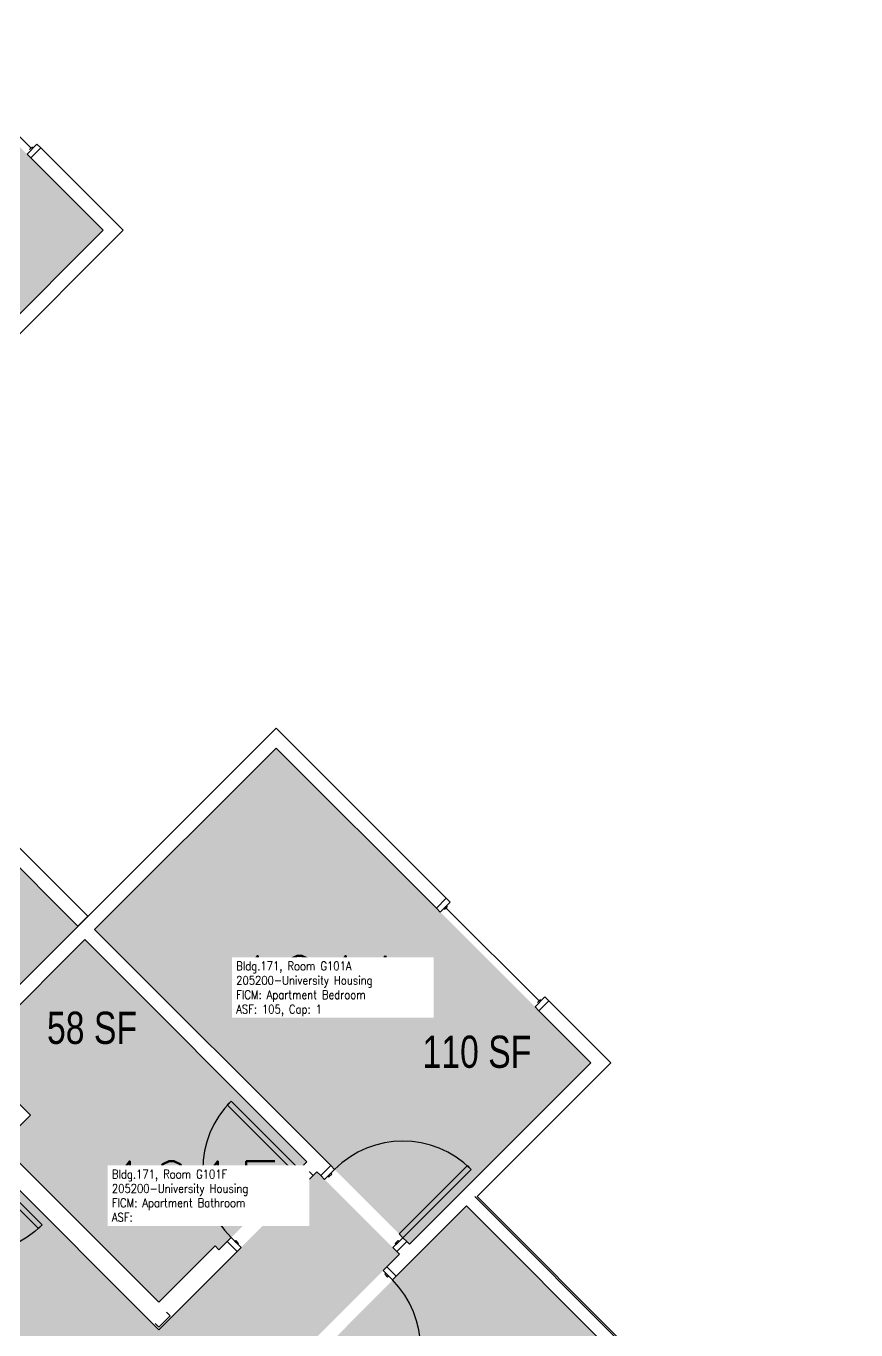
# Model space of a CAD drawing. Header units: inches. Extents: x 1063 to 4030, y -1482 to 1669.
# Drawn here: x 2451.7 to 2760.9, y -1119.4 to -633.5 of the extents above; entities that cross this region are included whole.
import ezdxf
from ezdxf.enums import TextEntityAlignment as Align

# ---------------------------------------------------------------- set-up
doc = ezdxf.new("R2010")
doc.units = ezdxf.units.IN
doc.header["$LTSCALE"] = 192
doc.header["$MEASUREMENT"] = 0
for name, color, linetype in [('A-DOOR', 2, 'Continuous'), ('A-GLAZ', 1, 'Continuous'), ('A-IDEN-RNUM', 7, 'Continuous'), ('A-IDEN-SNUM', 4, 'Continuous'), ('A-IDEN-VNUM', 4, 'Continuous'), ('A-WALL', 5, 'Continuous'), ('AREA-TEXT', 3, 'Continuous'), ('Rooms-Category-Color', 7, 'Continuous'), ('Rooms-College-Color', 7, 'Continuous'), ('Rooms-Department-Color', 7, 'Continuous'), ('Rooms-Division-Color', 7, 'Continuous'), ('Rooms-Information', 7, 'Continuous')]:
    doc.layers.add(name, color=color, linetype=linetype)
doc.styles.add('AREA', font='arial.ttf', dxfattribs={"width": 0.75, "height": 12})
doc.styles.add('ROOMSNUMBER', font='txt.shx', dxfattribs={"height": 0.03})
doc.styles.add('ROOMVNUMBER', font='simplex.shx', dxfattribs={"width": 0.85})

msp = doc.modelspace()

# ---------------------------------------------------------------- hatches: boundary and pattern name
at = {"layer": 'Rooms-Category-Color', "true_color": 0x728ef3}
for points in [[(2307.68, -730.24), (2383.78, -806.34), (2480.48, -709.64), (2404.38, -633.54)], [(2544.92, -902.59), (2477.3, -970.21), (2565.34, -1058.25), (2594.59, -1087.5), (2662.21, -1019.88)], [(2473.59, -973.92), (2556.41, -1056.74), (2523.61, -1089.53), (2522.2, -1088.12), (2501.26, -1109.06), (2442.48, -1050.29), (2453.41, -1039.35), (2430.79, -1016.72), (2474.65, -972.85)], [(2560.12, -1060.45), (2590.88, -1091.21), (2523.78, -1158.31), (2640.36, -1274.9), (2554.64, -1360.62), (2438.05, -1244.04), (2370.97, -1311.12), (2340.21, -1280.37), (2415.43, -1205.15), (2410.3, -1200.02), (2451.4, -1158.92), (2389.79, -1097.31), (2434.52, -1052.58), (2501.26, -1119.32)], [(2615.79, -1073.2), (2531.46, -1158.05), (2669.53, -1296.64), (2754.38, -1211.79)]]:
    msp.add_hatch(color=171, dxfattribs=at).paths.add_polyline_path(points)
at = {"layer": 'Rooms-Category-Color', "true_color": 0xadadad}
msp.add_hatch(color=253, dxfattribs=at).paths.add_polyline_path([(2392.25, -890.15), (2337.29, -945.11), (2416.13, -1023.95), (2471.09, -969)])
at = {"layer": 'Rooms-College-Color', "true_color": 0xadadad}
for points in [[(2307.68, -730.24), (2383.78, -806.34), (2480.48, -709.64), (2404.38, -633.54)], [(2392.25, -890.15), (2337.29, -945.11), (2416.13, -1023.95), (2471.09, -969)], [(2544.92, -902.59), (2477.3, -970.21), (2565.34, -1058.25), (2594.59, -1087.5), (2662.21, -1019.88)], [(2473.59, -973.92), (2556.41, -1056.74), (2523.61, -1089.53), (2522.2, -1088.12), (2501.26, -1109.06), (2442.48, -1050.29), (2453.41, -1039.35), (2430.79, -1016.72), (2474.65, -972.85)], [(2560.12, -1060.45), (2590.88, -1091.21), (2523.78, -1158.31), (2640.36, -1274.9), (2554.64, -1360.62), (2438.05, -1244.04), (2370.97, -1311.12), (2340.21, -1280.37), (2415.43, -1205.15), (2410.3, -1200.02), (2451.4, -1158.92), (2389.79, -1097.31), (2434.52, -1052.58), (2501.26, -1119.32)], [(2615.79, -1073.2), (2531.46, -1158.05), (2669.53, -1296.64), (2754.38, -1211.79)]]:
    msp.add_hatch(color=253, dxfattribs=at).paths.add_polyline_path(points)
at = {"layer": 'Rooms-Department-Color', "true_color": 0x604aed}
for points in [[(2307.68, -730.24), (2383.78, -806.34), (2480.48, -709.64), (2404.38, -633.54)], [(2544.92, -902.59), (2477.3, -970.21), (2565.34, -1058.25), (2594.59, -1087.5), (2662.21, -1019.88)], [(2473.59, -973.92), (2556.41, -1056.74), (2523.61, -1089.53), (2522.2, -1088.12), (2501.26, -1109.06), (2442.48, -1050.29), (2453.41, -1039.35), (2430.79, -1016.72), (2474.65, -972.85)], [(2560.12, -1060.45), (2590.88, -1091.21), (2523.78, -1158.31), (2640.36, -1274.9), (2554.64, -1360.62), (2438.05, -1244.04), (2370.97, -1311.12), (2340.21, -1280.37), (2415.43, -1205.15), (2410.3, -1200.02), (2451.4, -1158.92), (2389.79, -1097.31), (2434.52, -1052.58), (2501.26, -1119.32)], [(2615.79, -1073.2), (2531.46, -1158.05), (2669.53, -1296.64), (2754.38, -1211.79)]]:
    msp.add_hatch(color=173, dxfattribs=at).paths.add_polyline_path(points)
at = {"layer": 'Rooms-Department-Color', "true_color": 0xacacac}
msp.add_hatch(color=253, dxfattribs=at).paths.add_polyline_path([(2392.25, -890.15), (2337.29, -945.11), (2416.13, -1023.95), (2471.09, -969)])
at = {"layer": 'Rooms-Division-Color', "true_color": 0x604aed}
for points in [[(2307.68, -730.24), (2383.78, -806.34), (2480.48, -709.64), (2404.38, -633.54)], [(2544.92, -902.59), (2477.3, -970.21), (2565.34, -1058.25), (2594.59, -1087.5), (2662.21, -1019.88)], [(2473.59, -973.92), (2556.41, -1056.74), (2523.61, -1089.53), (2522.2, -1088.12), (2501.26, -1109.06), (2442.48, -1050.29), (2453.41, -1039.35), (2430.79, -1016.72), (2474.65, -972.85)], [(2560.12, -1060.45), (2590.88, -1091.21), (2523.78, -1158.31), (2640.36, -1274.9), (2554.64, -1360.62), (2438.05, -1244.04), (2370.97, -1311.12), (2340.21, -1280.37), (2415.43, -1205.15), (2410.3, -1200.02), (2451.4, -1158.92), (2389.79, -1097.31), (2434.52, -1052.58), (2501.26, -1119.32)], [(2615.79, -1073.2), (2531.46, -1158.05), (2669.53, -1296.64), (2754.38, -1211.79)]]:
    msp.add_hatch(color=173, dxfattribs=at).paths.add_polyline_path(points)
at = {"layer": 'Rooms-Division-Color', "true_color": 0xadadad}
msp.add_hatch(color=253, dxfattribs=at).paths.add_polyline_path([(2392.25, -890.15), (2337.29, -945.11), (2416.13, -1023.95), (2471.09, -969)])

# ---------------------------------------------------------------- linework, layer by layer
at = {"layer": 'A-DOOR'}
for points in [[(2553.58, -1059.57), (2552.16, -1060.99), (2526.71, -1035.53), (2528.12, -1034.12)], [(2432.31, -1054.8), (2430.89, -1056.21), (2456.35, -1081.67), (2457.76, -1080.25)], [(2557.29, -1063.28), (2558.7, -1061.87), (2554.99, -1058.16), (2553.58, -1059.57)], [(2562.97, -1063.3), (2561.55, -1061.89), (2565.26, -1058.18), (2566.68, -1059.59)], [(2592.13, -1085.05), (2590.72, -1083.63), (2616.18, -1058.18), (2617.59, -1059.59)], [(2556.05, -1062.05), (2555.7, -1062.4), (2554.64, -1061.34), (2554.99, -1060.99)], [(2564.2, -1062.07), (2564.56, -1062.42), (2565.62, -1061.36), (2565.26, -1061.01)], [(2531.83, -1088.74), (2530.42, -1090.15), (2526.71, -1086.44), (2528.12, -1085.03)], [(2530.6, -1087.5), (2530.95, -1087.15), (2529.89, -1086.09), (2529.54, -1086.44)], [(2588.42, -1088.76), (2589.84, -1090.17), (2593.55, -1086.46), (2592.13, -1085.05)], [(2589.66, -1087.52), (2589.31, -1087.17), (2590.37, -1086.11), (2590.72, -1086.46)], [(2584.76, -1097.33), (2586.18, -1095.91), (2589.62, -1099.36), (2588.21, -1100.78)], [(2585.73, -1098.3), (2585.38, -1098.65), (2586.44, -1099.72), (2586.8, -1099.36)]]:
    msp.add_lwpolyline(points, close=True, dxfattribs=at)
for centre, start, end in [((2553.58, -1059.57), 135, 225), ((2592.13, -1085.05), 45, 135), ((2562.75, -1126.23), 315, 45)]:
    msp.add_arc(centre, 36, start, end, dxfattribs=at)
at = {"layer": 'A-DOOR', "extrusion": (0, 0, -1)}
msp.add_arc((-2432.31, -1054.8), 36, 225, 315, dxfattribs=at)
at = {"layer": 'A-GLAZ'}
for p, q in [((2418.95, -644.4), (2453.6, -679.05)), ((2453.07, -679.58), (2454.13, -678.52)), ((2608.76, -961.66), (2607.7, -962.72)), ((2608.23, -962.19), (2642.87, -996.84)), ((2643.4, -996.31), (2642.34, -997.37))]:
    msp.add_line(p, q, dxfattribs=at)
for points in [[(2455.81, -677.55), (2457.23, -678.96), (2453.51, -682.68), (2452.1, -681.26)], [(2606.02, -963.69), (2604.6, -962.28), (2608.31, -958.57), (2609.73, -959.98)], [(2641.37, -999.05), (2642.79, -1000.46), (2646.5, -996.75), (2645.08, -995.34)]]:
    msp.add_lwpolyline(points, close=True, dxfattribs=at)
at = {"layer": 'A-WALL'}
for p, q in [((2453.51, -682.68), (2457.23, -678.96)), ((2457.23, -678.96), (2487.9, -709.64)), ((2480.48, -709.64), (2453.51, -682.68)), ((2383.78, -806.34), (2480.48, -709.64)), ((2487.9, -709.64), (2387.5, -810.05)), ((2474.8, -965.28), (2395.96, -886.44)), ((2392.24, -890.15), (2471.09, -969)), ((2412.42, -1027.66), (2544.92, -895.17)), ((2544.92, -895.17), (2608.31, -958.57)), ((2544.92, -902.59), (2477.3, -970.21)), ((2604.6, -962.28), (2544.92, -902.59)), ((2608.31, -958.57), (2604.6, -962.28)), ((2471.09, -969), (2474.8, -965.28)), ((2477.3, -970.21), (2565.26, -1058.18)), ((2473.59, -973.92), (2430.79, -1016.72)), ((2556.41, -1056.74), (2473.59, -973.92)), ((2642.79, -1000.46), (2646.5, -996.75)), ((2662.21, -1019.88), (2642.79, -1000.46)), ((2646.5, -996.75), (2669.63, -1019.88)), ((2430.79, -1016.72), (2453.41, -1039.35)), ((2615.63, -1066.47), (2662.21, -1019.88)), ((2669.63, -1019.88), (2619.77, -1069.75)), ((2453.41, -1039.35), (2442.48, -1050.29)), ((2501.26, -1119.32), (2434.52, -1052.58)), ((2442.48, -1050.29), (2501.26, -1109.06)), ((2554.99, -1058.16), (2556.41, -1056.74)), ((2558.7, -1061.87), (2554.99, -1058.16)), ((2565.26, -1058.18), (2561.55, -1061.89)), ((2560.12, -1060.45), (2558.7, -1061.87)), ((2561.55, -1061.89), (2560.12, -1060.45)), ((2594.59, -1087.5), (2615.63, -1066.47)), ((2615.79, -1073.2), (2589.62, -1099.36)), ((2677.75, -1135.16), (2615.79, -1073.2)), ((2760.92, -1211.79), (2618.88, -1069.75)), ((2619.77, -1069.75), (2681.46, -1131.44)), ((2501.26, -1109.06), (2522.2, -1088.12)), ((2522.2, -1088.12), (2523.61, -1089.53)), ((2523.61, -1089.53), (2526.71, -1086.44)), ((2526.71, -1086.44), (2530.42, -1090.15)), ((2589.84, -1090.17), (2593.55, -1086.46)), ((2593.55, -1086.46), (2594.59, -1087.5)), ((2530.42, -1090.15), (2525.65, -1094.93)), ((2586.18, -1095.91), (2590.88, -1091.21)), ((2590.88, -1091.21), (2589.84, -1090.17)), ((2525.65, -1094.93), (2501.26, -1119.32)), ((2589.62, -1099.36), (2586.18, -1095.91)), ((2499.84, -1117.02), (2501.26, -1118.43)), ((2501.26, -1118.43), (2505.49, -1114.2)), ((2505.49, -1114.2), (2504.08, -1112.78))]:
    msp.add_line(p, q, dxfattribs=at)

# ---------------------------------------------------------------- texts
at = {"layer": 'A-IDEN-RNUM', "style": 'ROOMSNUMBER', "width": 0.85}
for s, p in [('0101-A0', (2570.58, -996.61)), ('0101-F0', (2500.87, -1066.42))]:
    msp.add_text(s, height=1, dxfattribs=at).set_placement(p, align=Align.MIDDLE_CENTER)
at = {"layer": 'A-IDEN-SNUM', "style": 'ROOMSNUMBER', "width": 0.85}
for s, p in [('1710G101A0', (2570.58, -996.61)), ('1710G101F0', (2500.87, -1066.42))]:
    msp.add_text(s, height=1, dxfattribs=at).set_placement(p, align=Align.MIDDLE_CENTER)
at = {"layer": 'A-IDEN-VNUM', "style": 'ROOMVNUMBER', "width": 0.85}
for s, p in [('101A', (2561, -991.29)), ('101F', (2513.31, -1067.78))]:
    msp.add_text(s, height=22.5, dxfattribs=at).set_placement(p, align=Align.MIDDLE_CENTER)
at = {"layer": 'AREA-TEXT', "style": 'AREA', "width": 0.75}
for s, p in [('58 SF', (2476.31, -1006.83)), ('110 SF', (2619.73, -1015.75))]:
    msp.add_text(s, height=12, dxfattribs=at).set_placement(p, align=Align.MIDDLE_CENTER)

# ---------------------------------------------------------------- next in the draw order: texts
at = {"layer": 'Rooms-Information', "char_height": 3.2143, "width": 72, "attachment_point": 7, "style": 'ROOMVNUMBER', "bg_fill": 3, "box_fill_scale": 1.5, "bg_fill_color": 256, "bg_fill_true_color": 13158600, "bg_fill_transparency": 0}
for s, insert in [('Bldg.171, Room G101A^M^J205200-University Housing^M^JFICM: Apartment Bedroom^M^JASF: 105, Cap: 1', (2530.03, -1002.54)), ('Bldg.171, Room G101F^M^J205200-University Housing^M^JFICM: Apartment Bathroom^M^JASF: ', (2483.71, -1079.03))]:
    msp.add_mtext(s, dxfattribs=dict(at, insert=insert))

doc.saveas('drawing.dxf')
